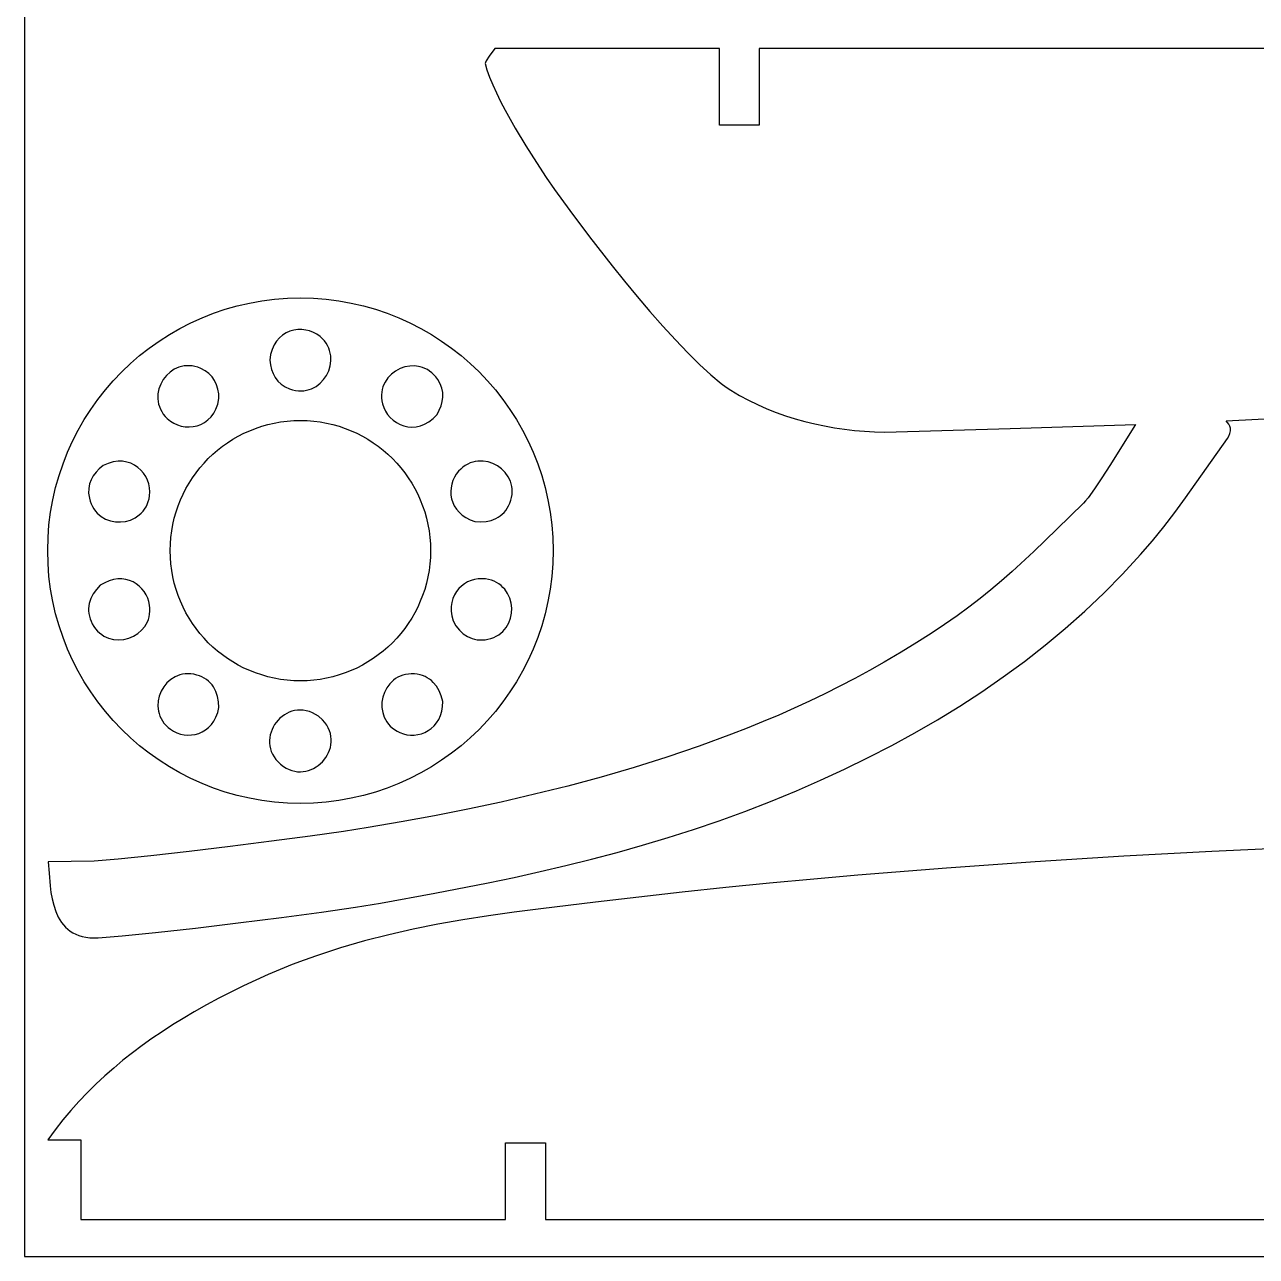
# Model space of a CAD drawing. Extents: x 378 to 958, y 20 to 900.
# Drawn here: x 378 to 458.4, y 20.1 to 100.5 of the extents above; entities that cross this region are included whole.
import ezdxf

# ---------------------------------------------------------------- set-up
doc = ezdxf.new("R2010")
doc.units = 0
doc.layers.get('0').update_dxf_attribs({"linetype": 'CONTINUOUS'})

msp = doc.modelspace()

# ---------------------------------------------------------------- linework, layer by layer
at = {"color": 0}
for p, q in [((378.0131, 900.108069), (378.0131, 20.108069)), ((378.0131, 20.108069), (958.0131, 20.108069))]:
    msp.add_line(p, q, dxfattribs=at)
at = {"color": 4}
for p, q in [((408.71227, 98.960118), (408.347395, 98.463618)), ((423.38727, 98.960418), (408.71227, 98.960118)), ((423.38707, 93.961418), (423.38727, 98.960418)), ((425.98677, 98.960418), (425.98667, 93.961518)), ((505.66297, 98.962018), (425.98677, 98.960418)), ((408.154832, 98.168793), (408.098397, 98.055117)), ((408.347395, 98.463618), (408.154832, 98.168793)), ((408.098397, 98.055117), (408.08467, 97.981218)), ((408.08467, 97.981218), (408.202845, 97.562687)), ((408.202845, 97.562687), (408.368475, 97.099498)), ((408.368475, 97.099498), (408.576095, 96.598506)), ((408.576095, 96.598506), (408.820237, 96.066565)), ((408.820237, 96.066565), (409.095436, 95.51053)), ((409.095436, 95.51053), (409.396225, 94.937253)), ((409.396225, 94.937253), (410.052707, 93.766393)), ((410.052707, 93.766393), (410.745954, 92.608818)), ((425.98667, 93.961518), (423.38707, 93.961418)), ((410.745954, 92.608818), (411.432234, 91.519359)), ((411.432234, 91.519359), (412.067816, 90.552849)), ((412.067816, 90.552849), (412.60897, 89.764118)), ((412.60897, 89.764118), (413.603193, 88.388485)), ((413.603193, 88.388485), (414.89004, 86.680229)), ((414.89004, 86.680229), (416.386823, 84.768122)), ((416.386823, 84.768122), (417.188102, 83.775864)), ((417.188102, 83.775864), (418.010857, 82.780931)), ((391.111786, 81.93963), (391.894774, 82.161974)), ((391.894774, 82.161974), (392.693056, 82.346216)), ((392.693056, 82.346216), (393.505594, 82.49132)), ((393.505594, 82.49132), (394.331353, 82.59625)), ((394.331353, 82.59625), (395.169294, 82.659968)), ((395.169294, 82.659968), (396.018382, 82.681437)), ((396.018382, 82.681437), (396.86747, 82.659968)), ((396.86747, 82.659968), (397.705412, 82.59625)), ((397.705412, 82.59625), (398.53117, 82.49132)), ((398.53117, 82.49132), (399.343708, 82.346216)), ((399.343708, 82.346216), (400.14199, 82.161974)), ((400.14199, 82.161974), (400.924978, 81.93963)), ((418.010857, 82.780931), (418.844754, 81.79942)), ((388.864949, 81.054358), (389.595837, 81.384786)), ((389.595837, 81.384786), (390.345128, 81.680222)), ((390.345128, 81.680222), (391.111786, 81.93963)), ((400.924978, 81.93963), (401.691636, 81.680222)), ((401.691636, 81.680222), (402.440927, 81.384786)), ((402.440927, 81.384786), (403.171815, 81.054358)), ((418.844754, 81.79942), (419.679455, 80.847426)), ((387.462531, 80.292677), (388.153502, 80.689977)), ((388.153502, 80.689977), (388.864949, 81.054358)), ((403.171815, 81.054358), (403.883263, 80.689977)), ((403.883263, 80.689977), (404.574233, 80.292677)), ((419.679455, 80.847426), (420.504626, 79.941046)), ((386.146168, 79.403472), (386.793074, 79.863497)), ((386.793074, 79.863497), (387.462531, 80.292677)), ((404.574233, 80.292677), (405.24369, 79.863497)), ((405.24369, 79.863497), (405.890596, 79.403472)), ((420.504626, 79.941046), (421.309931, 79.096376)), ((384.924154, 78.395037), (385.522849, 78.91364)), ((385.522849, 78.91364), (386.146168, 79.403472)), ((405.890596, 79.403472), (406.513915, 78.91364)), ((406.513915, 78.91364), (407.11261, 78.395037)), ((421.309931, 79.096376), (422.085033, 78.329512)), ((384.35112, 77.8487), (384.924154, 78.395037)), ((407.11261, 78.395037), (407.685645, 77.8487)), ((422.085033, 78.329512), (422.819598, 77.656551)), ((383.286179, 76.67697), (383.804782, 77.275665)), ((383.804782, 77.275665), (384.35112, 77.8487)), ((407.685645, 77.8487), (408.231982, 77.275665)), ((408.231982, 77.275665), (408.750585, 76.67697)), ((422.819598, 77.656551), (423.503288, 77.093587)), ((382.796347, 76.053651), (383.286179, 76.67697)), ((408.750585, 76.67697), (409.240417, 76.053651)), ((423.503288, 77.093587), (423.822826, 76.858385)), ((423.822826, 76.858385), (424.12577, 76.656718)), ((424.12577, 76.656718), (424.693859, 76.317715)), ((382.336323, 75.406745), (382.796347, 76.053651)), ((409.240417, 76.053651), (409.700442, 75.406745)), ((424.693859, 76.317715), (425.274237, 76.003679)), ((425.274237, 76.003679), (425.86598, 75.714043)), ((425.86598, 75.714043), (426.468165, 75.448242)), ((381.907142, 74.737288), (382.336323, 75.406745)), ((409.700442, 75.406745), (410.129622, 74.737288)), ((426.468165, 75.448242), (427.079868, 75.205709)), ((427.079868, 75.205709), (427.700167, 74.985877)), ((427.700167, 74.985877), (428.328138, 74.788182)), ((456.47687, 74.667218), (462.156971, 74.934158)), ((381.145461, 73.33487), (381.509843, 74.046318)), ((381.509843, 74.046318), (381.907142, 74.737288)), ((410.129622, 74.737288), (410.526922, 74.046318)), ((410.526922, 74.046318), (410.891303, 73.33487)), ((428.328138, 74.788182), (428.962857, 74.612056)), ((428.962857, 74.612056), (429.603402, 74.456934)), ((429.603402, 74.456934), (430.248849, 74.322249)), ((430.248849, 74.322249), (430.898274, 74.207435)), ((430.898274, 74.207435), (431.550756, 74.111926)), ((431.550756, 74.111926), (432.205369, 74.035156)), ((432.205369, 74.035156), (432.861191, 73.976559)), ((434.17277, 73.911618), (442.363295, 74.149256)), ((442.363295, 74.149256), (450.55277, 74.416518)), ((450.55277, 74.416518), (448.876307, 71.743256)), ((456.641432, 74.429331), (456.47687, 74.667218)), ((456.712768, 74.307204), (456.641432, 74.429331)), ((456.705695, 73.827581), (456.742176, 74.00047)), ((456.74757, 74.174418), (456.712768, 74.307204)), ((456.742176, 74.00047), (456.74757, 74.174418)), ((380.815034, 72.603983), (381.145461, 73.33487)), ((410.891303, 73.33487), (411.221731, 72.603983)), ((432.861191, 73.976559), (433.517299, 73.935569)), ((433.517299, 73.935569), (434.17277, 73.911618)), ((455.191568, 71.572803), (456.55267, 73.512318)), ((456.55267, 73.512318), (456.641426, 73.662586)), ((456.641426, 73.662586), (456.705695, 73.827581)), ((380.519598, 71.854691), (380.815034, 72.603983)), ((411.221731, 72.603983), (411.517167, 71.854691)), ((380.260189, 71.088033), (380.519598, 71.854691)), ((411.517167, 71.854691), (411.776575, 71.088033)), ((448.876307, 71.743256), (448.35854, 70.942)), ((380.037846, 70.305045), (380.260189, 71.088033)), ((411.776575, 71.088033), (411.998919, 70.305045)), ((448.35854, 70.942), (447.873512, 70.219186)), ((453.821982, 69.637693), (455.191568, 71.572803)), ((379.853603, 69.506763), (380.037846, 70.305045)), ((411.998919, 70.305045), (412.183161, 69.506763)), ((447.873512, 70.219186), (447.457322, 69.640622)), ((379.708499, 68.694225), (379.853603, 69.506763)), ((412.183161, 69.506763), (412.328265, 68.694225)), ((447.14607, 69.272118), (445.422848, 67.584931)), ((447.286322, 69.426), (447.14607, 69.272118)), ((447.457322, 69.640622), (447.286322, 69.426)), ((453.12068, 68.683152), (453.821982, 69.637693)), ((379.60357, 67.868467), (379.708499, 68.694225)), ((412.328265, 68.694225), (412.433194, 67.868467)), ((452.401265, 67.743347), (453.12068, 68.683152)), ((379.539852, 67.030525), (379.60357, 67.868467)), ((412.433194, 67.868467), (412.496912, 67.030525)), ((445.422848, 67.584931), (443.900818, 66.115657)), ((451.658405, 66.82282), (452.401265, 67.743347)), ((379.518382, 66.181437), (379.539852, 67.030525)), ((412.496912, 67.030525), (412.518382, 66.181437)), ((450.88677, 65.926118), (451.658405, 66.82282)), ((379.539852, 65.332349), (379.518382, 66.181437)), ((412.518382, 66.181437), (412.496912, 65.332349)), ((443.900818, 66.115657), (442.493142, 64.811105)), ((379.60357, 64.494408), (379.539852, 65.332349)), ((412.496912, 65.332349), (412.433194, 64.494408)), ((449.709619, 64.65124), (450.88677, 65.926118)), ((379.708499, 63.66865), (379.60357, 64.494408)), ((412.433194, 64.494408), (412.328265, 63.66865)), ((442.493142, 64.811105), (441.80505, 64.203976)), ((448.495453, 63.42294), (449.709619, 64.65124)), ((379.853603, 62.856111), (379.708499, 63.66865)), ((412.328265, 63.66865), (412.183161, 62.856111)), ((441.112982, 63.618081), (440.406085, 63.046769)), ((441.80505, 64.203976), (441.112982, 63.618081)), ((380.037846, 62.05783), (379.853603, 62.856111)), ((412.183161, 62.856111), (411.998919, 62.05783)), ((440.406085, 63.046769), (439.673502, 62.483393)), ((447.245691, 62.240127), (448.495453, 63.42294)), ((380.260189, 61.274841), (380.037846, 62.05783)), ((411.998919, 62.05783), (411.776575, 61.274841)), ((439.673502, 62.483393), (438.904381, 61.921302)), ((445.961757, 61.101711), (447.245691, 62.240127)), ((380.519598, 60.508183), (380.260189, 61.274841)), ((411.776575, 61.274841), (411.517167, 60.508183)), ((438.087865, 61.353848), (437.213101, 60.774382)), ((438.904381, 61.921302), (438.087865, 61.353848)), ((380.815034, 59.758892), (380.519598, 60.508183)), ((411.517167, 60.508183), (411.221731, 59.758892)), ((437.213101, 60.774382), (436.269233, 60.176254)), ((444.645071, 60.006599), (445.961757, 61.101711)), ((381.145461, 59.028004), (380.815034, 59.758892)), ((411.221731, 59.758892), (410.891303, 59.028004)), ((435.245408, 59.552816), (434.13077, 58.897418)), ((436.269233, 60.176254), (435.245408, 59.552816)), ((443.297056, 58.953701), (444.645071, 60.006599)), ((381.509843, 58.316557), (381.145461, 59.028004)), ((410.891303, 59.028004), (410.526922, 58.316557)), ((434.13077, 58.897418), (433.180215, 58.358704)), ((441.919131, 57.941925), (443.297056, 58.953701)), ((381.907142, 57.625586), (381.509843, 58.316557)), ((410.526922, 58.316557), (410.129622, 57.625586)), ((433.180215, 58.358704), (432.218025, 57.835922)), ((440.51272, 56.970181), (441.919131, 57.941925)), ((382.336323, 56.95613), (381.907142, 57.625586)), ((410.129622, 57.625586), (409.700442, 56.95613)), ((431.244703, 57.328778), (430.260752, 56.836977)), ((432.218025, 57.835922), (431.244703, 57.328778)), ((382.796347, 56.309223), (382.336323, 56.95613)), ((383.286179, 55.685904), (382.796347, 56.309223)), ((409.240417, 56.309223), (408.750585, 55.685904)), ((409.700442, 56.95613), (409.240417, 56.309223)), ((429.266677, 56.360226), (428.26298, 55.898229)), ((430.260752, 56.836977), (429.266677, 56.360226)), ((439.079243, 56.037377), (440.51272, 56.970181)), ((383.804782, 55.087209), (383.286179, 55.685904)), ((408.750585, 55.685904), (408.231982, 55.087209)), ((428.26298, 55.898229), (427.250167, 55.450692)), ((437.620121, 55.142422), (439.079243, 56.037377)), ((384.35112, 54.514175), (383.804782, 55.087209)), ((408.231982, 55.087209), (407.685645, 54.514175)), ((426.22874, 55.017322), (425.199203, 54.597823)), ((427.250167, 55.450692), (426.22874, 55.017322)), ((436.136777, 54.284225), (437.620121, 55.142422)), ((384.924154, 53.967838), (384.35112, 54.514175)), ((385.522849, 53.449235), (384.924154, 53.967838)), ((407.11261, 53.967838), (406.513915, 53.449235)), ((407.685645, 54.514175), (407.11261, 53.967838)), ((424.16206, 54.191902), (422.066971, 53.419614)), ((425.199203, 54.597823), (424.16206, 54.191902)), ((434.630632, 53.461695), (436.136777, 54.284225)), ((386.146168, 52.959402), (385.522849, 53.449235)), ((406.513915, 53.449235), (405.890596, 52.959402)), ((422.066971, 53.419614), (419.947502, 52.698105)), ((433.103107, 52.67374), (434.630632, 53.461695)), ((386.793074, 52.499378), (386.146168, 52.959402)), ((387.462531, 52.070197), (386.793074, 52.499378)), ((405.24369, 52.499378), (404.574233, 52.070197)), ((405.890596, 52.959402), (405.24369, 52.499378)), ((419.947502, 52.698105), (417.807682, 52.025018)), ((431.555624, 51.91927), (433.103107, 52.67374)), ((388.153502, 51.672898), (387.462531, 52.070197)), ((388.864949, 51.308516), (388.153502, 51.672898)), ((403.883263, 51.672898), (403.171815, 51.308516)), ((404.574233, 52.070197), (403.883263, 51.672898)), ((417.807682, 52.025018), (415.651542, 51.398001)), ((429.989605, 51.197193), (431.555624, 51.91927)), ((389.595837, 50.978089), (388.864949, 51.308516)), ((390.345128, 50.682653), (389.595837, 50.978089)), ((391.111786, 50.423244), (390.345128, 50.682653)), ((401.691636, 50.682653), (400.924978, 50.423244)), ((402.440927, 50.978089), (401.691636, 50.682653)), ((403.171815, 51.308516), (402.440927, 50.978089)), ((413.483111, 50.814698), (411.306418, 50.272754)), ((415.651542, 51.398001), (413.483111, 50.814698)), ((428.40647, 50.506418), (429.989605, 51.197193)), ((391.894774, 50.200901), (391.111786, 50.423244)), ((392.693056, 50.016658), (391.894774, 50.200901)), ((393.505594, 49.871554), (392.693056, 50.016658)), ((394.331353, 49.766625), (393.505594, 49.871554)), ((398.53117, 49.871554), (397.705412, 49.766625)), ((399.343708, 50.016658), (398.53117, 49.871554)), ((400.14199, 50.200901), (399.343708, 50.016658)), ((400.924978, 50.423244), (400.14199, 50.200901)), ((411.306418, 50.272754), (409.125493, 49.769815)), ((426.713713, 49.808883), (428.40647, 50.506418)), ((395.169294, 49.702907), (394.331353, 49.766625)), ((396.018382, 49.681437), (395.169294, 49.702907)), ((396.86747, 49.702907), (396.018382, 49.681437)), ((397.705412, 49.766625), (396.86747, 49.702907)), ((406.944366, 49.303527), (404.767067, 48.871534)), ((409.125493, 49.769815), (406.944366, 49.303527)), ((423.357932, 48.547185), (425.031671, 49.156776)), ((425.031671, 49.156776), (426.713713, 49.808883)), ((402.597625, 48.471483), (400.44007, 48.101018)), ((404.767067, 48.871534), (402.597625, 48.471483)), ((421.690085, 47.977201), (423.357932, 48.547185)), ((396.662528, 47.545004), (394.14049, 47.206322)), ((398.823677, 47.851547), (396.662528, 47.545004)), ((400.44007, 48.101018), (398.823677, 47.851547)), ((420.025718, 47.443914), (421.690085, 47.977201)), ((391.441432, 46.860431), (388.749223, 46.532264)), ((394.14049, 47.206322), (391.441432, 46.860431)), ((416.697772, 46.475789), (418.362417, 46.944414)), ((418.362417, 46.944414), (420.025718, 47.443914)), ((461.207172, 46.814633), (455.527071, 46.547694)), ((382.55237, 45.903418), (379.55427, 45.872018)), ((379.55427, 45.872018), (379.605132, 45.121066)), ((384.120823, 46.028826), (382.55237, 45.903418)), ((386.247731, 46.246751), (384.120823, 46.028826)), ((388.749223, 46.532264), (386.247731, 46.246751)), ((413.354799, 45.619529), (415.02937, 46.035131)), ((415.02937, 46.035131), (416.697772, 46.475789)), ((444.008703, 45.871122), (438.213697, 45.456871)), ((449.787038, 46.23396), (444.008703, 45.871122)), ((455.527071, 46.547694), (449.787038, 46.23396)), ((379.605132, 45.121066), (379.676659, 44.292251)), ((409.977503, 44.85185), (411.671647, 45.226072)), ((411.671647, 45.226072), (413.354799, 45.619529)), ((438.213697, 45.456871), (432.423651, 44.988896)), ((379.676659, 44.292251), (379.732904, 43.866618)), ((404.804994, 43.815497), (408.269954, 44.493954)), ((408.269954, 44.493954), (409.977503, 44.85185)), ((426.660194, 44.464888), (423.795196, 44.18115)), ((429.537247, 44.73404), (426.660194, 44.464888)), ((432.423651, 44.988896), (429.537247, 44.73404)), ((379.732904, 43.866618), (379.809594, 43.443085)), ((379.809594, 43.443085), (379.911822, 43.028843)), ((401.25747, 43.167418), (404.804994, 43.815497)), ((418.112182, 43.568761), (415.299572, 43.239533)), ((420.944958, 43.882537), (418.112182, 43.568761)), ((423.795196, 44.18115), (420.944958, 43.882537)), ((379.911822, 43.028843), (380.044682, 42.631081)), ((380.044682, 42.631081), (380.213267, 42.256987)), ((397.399585, 42.58415), (399.62629, 42.904474)), ((399.62629, 42.904474), (401.25747, 43.167418)), ((411.716797, 42.800117), (409.988959, 42.573023)), ((415.299572, 43.239533), (411.716797, 42.800117)), ((380.213267, 42.256987), (380.422669, 41.91375)), ((380.422669, 41.91375), (380.544269, 41.75595)), ((389.162058, 41.537415), (391.965895, 41.874768)), ((391.965895, 41.874768), (394.778929, 42.232297)), ((394.778929, 42.232297), (397.399585, 42.58415)), ((406.636593, 42.072017), (405.002549, 41.785286)), ((408.297144, 42.33246), (406.636593, 42.072017)), ((409.988959, 42.573023), (408.297144, 42.33246)), ((380.544269, 41.75595), (380.677982, 41.608559)), ((380.677982, 41.608559), (380.824447, 41.472478)), ((380.824447, 41.472478), (380.984299, 41.348604)), ((380.984299, 41.348604), (381.158176, 41.237837)), ((381.158176, 41.237837), (381.346714, 41.141074)), ((381.346714, 41.141074), (381.550549, 41.059214)), ((381.550549, 41.059214), (381.770318, 40.993157)), ((382.82147, 40.904918), (384.388271, 41.026638)), ((384.388271, 41.026638), (386.568992, 41.246087)), ((386.568992, 41.246087), (389.162058, 41.537415)), ((401.794947, 41.107321), (400.211873, 40.703268)), ((403.390253, 41.465857), (401.794947, 41.107321)), ((405.002549, 41.785286), (403.390253, 41.465857)), ((381.770318, 40.993157), (382.006658, 40.9438)), ((382.006658, 40.9438), (382.260206, 40.912042)), ((382.260206, 40.912042), (382.531597, 40.898782)), ((382.531597, 40.898782), (382.82147, 40.904918)), ((398.636273, 40.247288), (397.063389, 39.732973)), ((400.211873, 40.703268), (398.636273, 40.247288)), ((396.276479, 39.451937), (395.488463, 39.153913)), ((397.063389, 39.732973), (396.276479, 39.451937)), ((394.698747, 38.838101), (393.906736, 38.503698)), ((395.488463, 39.153913), (394.698747, 38.838101)), ((393.111835, 38.149905), (392.313451, 37.77592)), ((393.906736, 38.503698), (393.111835, 38.149905)), ((391.510987, 37.380941), (390.703849, 36.964168)), ((392.313451, 37.77592), (391.510987, 37.380941)), ((389.891442, 36.524799), (389.073172, 36.062033)), ((390.703849, 36.964168), (389.891442, 36.524799)), ((388.362448, 35.642582), (387.667879, 35.21448)), ((389.073172, 36.062033), (388.362448, 35.642582)), ((386.989248, 34.776666), (386.326338, 34.328077)), ((387.667879, 35.21448), (386.989248, 34.776666)), ((385.67893, 33.867649), (385.046808, 33.394321)), ((386.326338, 34.328077), (385.67893, 33.867649)), ((385.046808, 33.394321), (384.429753, 32.907028)), ((383.827547, 32.404708), (383.239974, 31.886299)), ((384.429753, 32.907028), (383.827547, 32.404708)), ((383.239974, 31.886299), (382.666815, 31.350736)), ((382.107852, 30.796958), (381.562869, 30.223902)), ((382.666815, 31.350736), (382.107852, 30.796958)), ((381.562869, 30.223902), (381.031647, 29.630504)), ((380.513969, 29.015702), (380.009616, 28.378433)), ((381.031647, 29.630504), (380.513969, 29.015702)), ((380.009616, 28.378433), (379.518372, 27.717633)), ((379.518372, 27.717633), (381.676772, 27.717633)), ((381.676772, 27.717633), (381.677472, 22.519233)), ((409.421572, 22.519833), (409.421072, 27.518733)), ((409.421072, 27.518733), (412.020572, 27.518733)), ((412.020572, 27.518733), (412.021072, 22.519833)), ((412.021072, 22.519833), (491.697272, 22.521433)), ((381.677472, 22.519233), (409.421572, 22.519833))]:
    msp.add_line(p, q, dxfattribs=at)
at = {"color": 7}
for p, q in [((395.33282, 80.503412), (395.088787, 80.398021)), ((395.587098, 80.573969), (395.33282, 80.503412)), ((395.847467, 80.610416), (395.587098, 80.573969)), ((396.109772, 80.613479), (395.847467, 80.610416)), ((396.369856, 80.583884), (396.109772, 80.613479)), ((396.623564, 80.522357), (396.369856, 80.583884)), ((396.866741, 80.429623), (396.623564, 80.522357)), ((397.095232, 80.306408), (396.866741, 80.429623)), ((394.459715, 79.865578), (394.298218, 79.613589)), ((394.648079, 80.079829), (394.459715, 79.865578)), ((394.859155, 80.257068), (394.648079, 80.079829)), ((395.088787, 80.398021), (394.859155, 80.257068)), ((397.304882, 80.153437), (397.095232, 80.306408)), ((397.454346, 80.015662), (397.304882, 80.153437)), ((397.585007, 79.871054), (397.454346, 80.015662)), ((397.69738, 79.720497), (397.585007, 79.871054)), ((397.79198, 79.564879), (397.69738, 79.720497)), ((394.072446, 78.993494), (394.016482, 78.623937)), ((394.167743, 79.323136), (394.072446, 78.993494)), ((394.298218, 79.613589), (394.167743, 79.323136)), ((397.869324, 79.405084), (397.79198, 79.564879)), ((397.929927, 79.242), (397.869324, 79.405084)), ((397.974305, 79.07651), (397.929927, 79.242)), ((398.002973, 78.909503), (397.974305, 79.07651)), ((398.015241, 78.574476), (398.002973, 78.909503)), ((387.786334, 78.023728), (387.509416, 77.839096)), ((388.092141, 78.159676), (387.786334, 78.023728)), ((388.254459, 78.207282), (388.092141, 78.159676)), ((388.422295, 78.240182), (388.254459, 78.207282)), ((388.595081, 78.25753), (388.422295, 78.240182)), ((388.77225, 78.258483), (388.595081, 78.25753)), ((388.953232, 78.242196), (388.77225, 78.258483)), ((389.13746, 78.207822), (388.953232, 78.242196)), ((389.324366, 78.154518), (389.13746, 78.207822)), ((389.513382, 78.081437), (389.324366, 78.154518)), ((389.804024, 77.927089), (389.513382, 78.081437)), ((394.016482, 78.623937), (394.05968, 78.309689)), ((394.05968, 78.309689), (394.132959, 78.012962)), ((397.873946, 77.925181), (397.970858, 78.244006)), ((397.970858, 78.244006), (398.015241, 78.574476)), ((402.525145, 78.06445), (402.231179, 77.907101)), ((402.83975, 78.174883), (402.525145, 78.06445)), ((403.167492, 78.235092), (402.83975, 78.174883)), ((403.500866, 78.241771), (403.167492, 78.235092)), ((403.832368, 78.191611), (403.500866, 78.241771)), ((403.995072, 78.144183), (403.832368, 78.191611)), ((404.154495, 78.081305), (403.995072, 78.144183)), ((404.309697, 78.002564), (404.154495, 78.081305)), ((387.060432, 77.350825), (386.897455, 77.060705)), ((387.265934, 77.612542), (387.060432, 77.350825)), ((387.509416, 77.839096), (387.265934, 77.612542)), ((390.05042, 77.740711), (389.804024, 77.927089)), ((390.254441, 77.525098), (390.05042, 77.740711)), ((390.417957, 77.28305), (390.254441, 77.525098)), ((390.542839, 77.017362), (390.417957, 77.28305)), ((394.132959, 78.012962), (394.238358, 77.736411)), ((394.238358, 77.736411), (394.37792, 77.482687)), ((394.37792, 77.482687), (394.553682, 77.254445)), ((394.553682, 77.254445), (394.767687, 77.054337)), ((397.309294, 77.109443), (397.53904, 77.350812)), ((397.53904, 77.350812), (397.728632, 77.625087)), ((397.728632, 77.625087), (397.873946, 77.925181)), ((401.735186, 77.464885), (401.548165, 77.186633)), ((401.965358, 77.706143), (401.735186, 77.464885)), ((402.231179, 77.907101), (401.965358, 77.706143)), ((404.459742, 77.907546), (404.309697, 78.002564)), ((404.603691, 77.795837), (404.459742, 77.907546)), ((404.740606, 77.667026), (404.603691, 77.795837)), ((404.869549, 77.520697), (404.740606, 77.667026)), ((404.989582, 77.356437), (404.869549, 77.520697)), ((405.149674, 77.072142), (404.989582, 77.356437)), ((386.717256, 76.422297), (386.709123, 76.087529)), ((386.781548, 76.748942), (386.717256, 76.422297)), ((386.897455, 77.060705), (386.781548, 76.748942)), ((390.630957, 76.730833), (390.542839, 77.017362)), ((390.684181, 76.426258), (390.630957, 76.730833)), ((390.704382, 76.106437), (390.684181, 76.426258)), ((394.767687, 77.054337), (395.021973, 76.885017)), ((395.021973, 76.885017), (395.318582, 76.749137)), ((395.318582, 76.749137), (395.512274, 76.686817)), ((395.512274, 76.686817), (395.702629, 76.644239)), ((395.702629, 76.644239), (395.889134, 76.620519)), ((395.889134, 76.620519), (396.071272, 76.61477)), ((396.071272, 76.61477), (396.248527, 76.626107)), ((396.248527, 76.626107), (396.420384, 76.653644)), ((396.420384, 76.653644), (396.586327, 76.696494)), ((396.586327, 76.696494), (396.745841, 76.753772)), ((396.745841, 76.753772), (397.04352, 76.908067)), ((397.04352, 76.908067), (397.309294, 77.109443)), ((401.333596, 76.532377), (401.318648, 76.35086)), ((401.364959, 76.707126), (401.333596, 76.532377)), ((401.4118, 76.874694), (401.364959, 76.707126)), ((401.473182, 77.034667), (401.4118, 76.874694)), ((401.548165, 77.186633), (401.473182, 77.034667)), ((405.255884, 76.785686), (405.149674, 77.072142)), ((405.311415, 76.498008), (405.255884, 76.785686)), ((405.31947, 76.21005), (405.311415, 76.498008)), ((386.709123, 76.087529), (386.727536, 75.919212)), ((386.727536, 75.919212), (386.761694, 75.7514)), ((386.761694, 75.7514), (386.812164, 75.584936)), ((390.508671, 75.42904), (390.624715, 75.74728)), ((390.624715, 75.74728), (390.704382, 76.106437)), ((401.318648, 76.35086), (401.321055, 76.162989)), ((401.321055, 76.162989), (401.341754, 75.969177)), ((401.341754, 75.969177), (401.381682, 75.769837)), ((401.381682, 75.769837), (401.461338, 75.522887)), ((405.090805, 75.353905), (405.205962, 75.637058)), ((405.205962, 75.637058), (405.283251, 75.922753)), ((405.283251, 75.922753), (405.31947, 76.21005)), ((386.812164, 75.584936), (386.879515, 75.420667)), ((386.879515, 75.420667), (386.964313, 75.259438)), ((386.964313, 75.259438), (387.067129, 75.102093)), ((387.067129, 75.102093), (387.188529, 74.949478)), ((387.188529, 74.949478), (387.329082, 74.802437)), ((387.329082, 74.802437), (387.529793, 74.635499)), ((389.982719, 74.711471), (390.183629, 74.91197)), ((390.183629, 74.91197), (390.360294, 75.150881)), ((390.360294, 75.150881), (390.508671, 75.42904)), ((401.461338, 75.522887), (401.573737, 75.28892)), ((401.573737, 75.28892), (401.715943, 75.070967)), ((401.715943, 75.070967), (401.885018, 74.872061)), ((401.885018, 74.872061), (402.078027, 74.695232)), ((404.407644, 74.597456), (404.678496, 74.808135)), ((404.678496, 74.808135), (404.940982, 75.074237)), ((404.940982, 75.074237), (405.090805, 75.353905)), ((387.529793, 74.635499), (387.75074, 74.497789)), ((387.75074, 74.497789), (387.987882, 74.390144)), ((387.987882, 74.390144), (388.237173, 74.313398)), ((388.237173, 74.313398), (388.49457, 74.268386)), ((388.49457, 74.268386), (388.756029, 74.255942)), ((388.756029, 74.255942), (389.017506, 74.276902)), ((389.017506, 74.276902), (389.274957, 74.3321)), ((389.274957, 74.3321), (389.524339, 74.422371)), ((389.524339, 74.422371), (389.761608, 74.54855)), ((389.761608, 74.54855), (389.982719, 74.711471)), ((392.333289, 73.843241), (392.709807, 74.013462)), ((392.709807, 74.013462), (393.095805, 74.165657)), ((393.095805, 74.165657), (393.49075, 74.299292)), ((393.49075, 74.299292), (393.894106, 74.413833)), ((393.894106, 74.413833), (394.305341, 74.508747)), ((394.305341, 74.508747), (394.723921, 74.583498)), ((394.723921, 74.583498), (395.14931, 74.637552)), ((395.14931, 74.637552), (395.580975, 74.670377)), ((395.580975, 74.670377), (396.018382, 74.681437)), ((396.018382, 74.681437), (396.455789, 74.670377)), ((396.455789, 74.670377), (396.887454, 74.637552)), ((396.887454, 74.637552), (397.312844, 74.583498)), ((397.312844, 74.583498), (397.731423, 74.508747)), ((397.731423, 74.508747), (398.142658, 74.413833)), ((398.142658, 74.413833), (398.546015, 74.299292)), ((398.546015, 74.299292), (398.940959, 74.165657)), ((398.940959, 74.165657), (399.326957, 74.013462)), ((399.326957, 74.013462), (399.703475, 73.843241)), ((402.078027, 74.695232), (402.292034, 74.543512)), ((402.292034, 74.543512), (402.524102, 74.419932)), ((402.524102, 74.419932), (402.771295, 74.327525)), ((402.771295, 74.327525), (403.030676, 74.269321)), ((403.030676, 74.269321), (403.29931, 74.248352)), ((403.29931, 74.248352), (403.57426, 74.267649)), ((403.57426, 74.267649), (403.85259, 74.330245)), ((403.85259, 74.330245), (404.131363, 74.43917)), ((404.131363, 74.43917), (404.407644, 74.597456)), ((390.932705, 72.992782), (391.26596, 73.229765)), ((391.26596, 73.229765), (391.610832, 73.450859)), ((391.610832, 73.450859), (391.966786, 73.655529)), ((391.966786, 73.655529), (392.333289, 73.843241)), ((399.703475, 73.843241), (400.069978, 73.655529)), ((400.069978, 73.655529), (400.425932, 73.450859)), ((400.425932, 73.450859), (400.770804, 73.229765)), ((400.770804, 73.229765), (401.104059, 72.992782)), ((390.007982, 72.191837), (390.303182, 72.473284)), ((390.303182, 72.473284), (390.611601, 72.740444)), ((390.611601, 72.740444), (390.932705, 72.992782)), ((401.104059, 72.992782), (401.425163, 72.740444)), ((401.425163, 72.740444), (401.733582, 72.473284)), ((401.733582, 72.473284), (402.028782, 72.191837)), ((383.137382, 71.732337), (382.890474, 71.528069)), ((383.474912, 71.878992), (383.137382, 71.732337)), ((383.800683, 71.972154), (383.474912, 71.878992)), ((384.112998, 72.015589), (383.800683, 71.972154)), ((384.410159, 72.013062), (384.112998, 72.015589)), ((384.690469, 71.968338), (384.410159, 72.013062)), ((384.95223, 71.885183), (384.690469, 71.968338)), ((385.193746, 71.76736), (384.95223, 71.885183)), ((385.41332, 71.618637), (385.193746, 71.76736)), ((385.609253, 71.442778), (385.41332, 71.618637)), ((389.207037, 71.267114), (389.459375, 71.588218)), ((389.459375, 71.588218), (389.726535, 71.896637)), ((389.726535, 71.896637), (390.007982, 72.191837)), ((402.028782, 72.191837), (402.310229, 71.896637)), ((402.310229, 71.896637), (402.577389, 71.588218)), ((402.577389, 71.588218), (402.829727, 71.267114)), ((406.635386, 71.637208), (406.487216, 71.510497)), ((406.789017, 71.745415), (406.635386, 71.637208)), ((406.947235, 71.835662), (406.789017, 71.745415)), ((407.109168, 71.908495), (406.947235, 71.835662)), ((407.27394, 71.964456), (407.109168, 71.908495)), ((407.440677, 72.004091), (407.27394, 71.964456)), ((407.608507, 72.027945), (407.440677, 72.004091)), ((407.943947, 72.030485), (407.608507, 72.027945)), ((408.273266, 71.976433), (407.943947, 72.030485)), ((408.589475, 71.870144), (408.273266, 71.976433)), ((408.885582, 71.715975), (408.589475, 71.870144)), ((409.154595, 71.518281), (408.885582, 71.715975)), ((382.353795, 70.809162), (382.2541, 70.534605)), ((382.495325, 71.066348), (382.353795, 70.809162)), ((382.675337, 71.306028), (382.495325, 71.066348)), ((382.890474, 71.528069), (382.675337, 71.306028)), ((385.779848, 71.243548), (385.609253, 71.442778)), ((385.923408, 71.024713), (385.779848, 71.243548)), ((386.038237, 70.790037), (385.923408, 71.024713)), ((386.122636, 70.543287), (386.038237, 70.790037)), ((388.74896, 70.588987), (388.970054, 70.933859)), ((388.970054, 70.933859), (389.207037, 71.267114)), ((402.829727, 71.267114), (403.06671, 70.933859)), ((403.06671, 70.933859), (403.287804, 70.588987)), ((406.073486, 70.970991), (405.974963, 70.752896)), ((406.197267, 71.175934), (406.073486, 70.970991)), ((406.345382, 71.364737), (406.197267, 71.175934)), ((406.487216, 71.510497), (406.345382, 71.364737)), ((409.389523, 71.281418), (409.154595, 71.518281)), ((409.583374, 71.009743), (409.389523, 71.281418)), ((409.729157, 70.707611), (409.583374, 71.009743)), ((382.199596, 70.242809), (382.193639, 69.933909)), ((382.2541, 70.534605), (382.199596, 70.242809)), ((386.174908, 70.288226), (386.122636, 70.543287)), ((386.193356, 70.028621), (386.174908, 70.288226)), ((386.176282, 69.768237), (386.193356, 70.028621)), ((388.356578, 69.86653), (388.54429, 70.233033)), ((388.54429, 70.233033), (388.74896, 70.588987)), ((403.287804, 70.588987), (403.492474, 70.233033)), ((403.492474, 70.233033), (403.680186, 69.86653)), ((405.857383, 70.289199), (405.840171, 70.049572)), ((405.840171, 70.049572), (405.851909, 69.808743)), ((405.902621, 70.524636), (405.857383, 70.289199)), ((405.974963, 70.752896), (405.902621, 70.524636)), ((409.781838, 70.546485), (409.729157, 70.707611)), ((409.819881, 70.379378), (409.781838, 70.546485)), ((409.842411, 70.206835), (409.819881, 70.379378)), ((409.837437, 69.84762), (409.848554, 70.029401)), ((409.848554, 70.029401), (409.842411, 70.206835)), ((382.193639, 69.933909), (382.239582, 69.608037)), ((382.239582, 69.608037), (382.291569, 69.412151)), ((382.291569, 69.412151), (382.358313, 69.229598)), ((382.358313, 69.229598), (382.438798, 69.060342)), ((385.940362, 69.041205), (386.020957, 69.204566)), ((386.020957, 69.204566), (386.08782, 69.380217)), ((386.08782, 69.380217), (386.139935, 69.56812)), ((386.139935, 69.56812), (386.176282, 69.768237)), ((388.034162, 69.104014), (388.186357, 69.490012)), ((388.186357, 69.490012), (388.356578, 69.86653)), ((403.680186, 69.86653), (403.850407, 69.490012)), ((403.850407, 69.490012), (404.002602, 69.104014)), ((405.851909, 69.808743), (405.89352, 69.5697)), ((405.89352, 69.5697), (405.965926, 69.335429)), ((405.965926, 69.335429), (406.070051, 69.10892)), ((409.614184, 69.111343), (409.691782, 69.281637)), ((409.691782, 69.281637), (409.759925, 69.473193)), ((409.759925, 69.473193), (409.808185, 69.662035)), ((409.808185, 69.662035), (409.837437, 69.84762)), ((382.438798, 69.060342), (382.532006, 68.904346)), ((382.532006, 68.904346), (382.636918, 68.761571)), ((382.636918, 68.761571), (382.752519, 68.63198)), ((382.752519, 68.63198), (382.87779, 68.515537)), ((382.87779, 68.515537), (383.011713, 68.412204)), ((383.011713, 68.412204), (383.301449, 68.244719)), ((385.225403, 68.321206), (385.501013, 68.511401)), ((385.501013, 68.511401), (385.626361, 68.625232)), ((385.626361, 68.625232), (385.742046, 68.751501)), ((385.742046, 68.751501), (385.847052, 68.890171)), ((385.847052, 68.890171), (385.940362, 69.041205)), ((387.785986, 68.305713), (387.900527, 68.70907)), ((387.900527, 68.70907), (388.034162, 69.104014)), ((404.002602, 69.104014), (404.136237, 68.70907)), ((404.136237, 68.70907), (404.250778, 68.305713)), ((406.070051, 69.10892), (406.206818, 68.893158)), ((406.206818, 68.893158), (406.377149, 68.691133)), ((406.377149, 68.691133), (406.581968, 68.50583)), ((406.581968, 68.50583), (406.822198, 68.340238)), ((408.933797, 68.35885), (409.07013, 68.452424)), ((409.07013, 68.452424), (409.197992, 68.558677)), ((409.197992, 68.558677), (409.316856, 68.677653)), ((409.316856, 68.677653), (409.426194, 68.809393)), ((409.426194, 68.809393), (409.525479, 68.953942)), ((409.525479, 68.953942), (409.614184, 69.111343)), ((383.301449, 68.244719), (383.613587, 68.129226)), ((383.613587, 68.129226), (383.939986, 68.065428)), ((383.939986, 68.065428), (384.272507, 68.053025)), ((384.272507, 68.053025), (384.60301, 68.091719)), ((384.60301, 68.091719), (384.923356, 68.181212)), ((384.923356, 68.181212), (385.225403, 68.321206)), ((387.616322, 67.475899), (387.691073, 67.894478)), ((387.691073, 67.894478), (387.785986, 68.305713)), ((404.250778, 68.305713), (404.345691, 67.894478)), ((404.345691, 67.894478), (404.420443, 67.475899)), ((406.822198, 68.340238), (407.098762, 68.197345)), ((407.098762, 68.197345), (407.412582, 68.080137)), ((407.412582, 68.080137), (407.786556, 68.055229)), ((407.786556, 68.055229), (408.143515, 68.079659)), ((408.143515, 68.079659), (408.479242, 68.153772)), ((408.479242, 68.153772), (408.78952, 68.277912)), ((408.78952, 68.277912), (408.933797, 68.35885)), ((387.529442, 66.618844), (387.562267, 67.050509)), ((387.562267, 67.050509), (387.616322, 67.475899)), ((404.420443, 67.475899), (404.474497, 67.050509)), ((404.474497, 67.050509), (404.507322, 66.618844)), ((387.518382, 66.181437), (387.529442, 66.618844)), ((387.529442, 65.74403), (387.518382, 66.181437)), ((404.507322, 66.618844), (404.518382, 66.181437)), ((404.518382, 66.181437), (404.507322, 65.74403)), ((387.562267, 65.312365), (387.529442, 65.74403)), ((387.616322, 64.886976), (387.562267, 65.312365)), ((404.474497, 65.312365), (404.420443, 64.886976)), ((404.507322, 65.74403), (404.474497, 65.312365)), ((387.691073, 64.468397), (387.616322, 64.886976)), ((387.785986, 64.057162), (387.691073, 64.468397)), ((404.345691, 64.468397), (404.250778, 64.057162)), ((404.420443, 64.886976), (404.345691, 64.468397)), ((407.8663, 64.35142), (407.627352, 64.339351)), ((408.105082, 64.334037), (407.8663, 64.35142)), ((382.695967, 63.646427), (382.489382, 63.356397)), ((382.950782, 63.918937), (382.695967, 63.646427)), ((383.245345, 64.089704), (382.950782, 63.918937)), ((383.535636, 64.214059), (383.245345, 64.089704)), ((383.819914, 64.294744), (383.535636, 64.214059)), ((384.096438, 64.334503), (383.819914, 64.294744)), ((384.363468, 64.336079), (384.096438, 64.334503)), ((384.619263, 64.302214), (384.363468, 64.336079)), ((384.862081, 64.235653), (384.619263, 64.302214)), ((385.090182, 64.139137), (384.862081, 64.235653)), ((385.301826, 64.015411), (385.090182, 64.139137)), ((385.49527, 63.867216), (385.301826, 64.015411)), ((385.668776, 63.697297), (385.49527, 63.867216)), ((385.820601, 63.508397), (385.668776, 63.697297)), ((387.900527, 63.653805), (387.785986, 64.057162)), ((388.034162, 63.25886), (387.900527, 63.653805)), ((404.136237, 63.653805), (404.002602, 63.25886)), ((404.250778, 64.057162), (404.136237, 63.653805)), ((406.362332, 63.700537), (406.208295, 63.50835)), ((406.537721, 63.869784), (406.362332, 63.700537)), ((406.731387, 64.015159), (406.537721, 63.869784)), ((406.940257, 64.135734), (406.731387, 64.015159)), ((407.161257, 64.230578), (406.940257, 64.135734)), ((407.391314, 64.29876), (407.161257, 64.230578)), ((407.627352, 64.339351), (407.391314, 64.29876)), ((408.305217, 64.297681), (408.105082, 64.334037)), ((408.493133, 64.245559), (408.305217, 64.297681)), ((408.668794, 64.178689), (408.493133, 64.245559)), ((408.832163, 64.098088), (408.668794, 64.178689)), ((408.983203, 64.004774), (408.832163, 64.098088)), ((409.121876, 63.899765), (408.983203, 64.004774)), ((409.248145, 63.784077), (409.121876, 63.899765)), ((409.361974, 63.658728), (409.248145, 63.784077)), ((409.552162, 63.383117), (409.361974, 63.658728)), ((382.233107, 62.734737), (382.18952, 62.408588)), ((382.334078, 63.051587), (382.233107, 62.734737)), ((382.489382, 63.356397), (382.334078, 63.051587)), ((385.949005, 63.303257), (385.820601, 63.508397)), ((386.052247, 63.084622), (385.949005, 63.303257)), ((386.128586, 62.855234), (386.052247, 63.084622)), ((386.176282, 62.617837), (386.128586, 62.855234)), ((388.186357, 62.872862), (388.034162, 63.25886)), ((388.356578, 62.496345), (388.186357, 62.872862)), ((403.850407, 62.872862), (403.680186, 62.496345)), ((404.002602, 63.25886), (403.850407, 62.872862)), ((405.905032, 62.803447), (405.86714, 62.528799)), ((405.976571, 63.058875), (405.905032, 62.803447)), ((406.078684, 63.294152), (405.976571, 63.058875)), ((406.208295, 63.50835), (406.078684, 63.294152)), ((409.692142, 63.081072), (409.552162, 63.383117)), ((409.781619, 62.760732), (409.692142, 63.081072)), ((409.820295, 62.430237), (409.781619, 62.760732)), ((382.18952, 62.408588), (382.1902, 62.242881)), ((382.1902, 62.242881), (382.20637, 62.075878)), ((382.20637, 62.075878), (382.238411, 61.907919)), ((386.143395, 61.860951), (386.177222, 62.038507)), ((386.194628, 62.417263), (386.176282, 62.617837)), ((386.177222, 62.038507), (386.194621, 62.224048)), ((386.194621, 62.224048), (386.194628, 62.417263)), ((388.54429, 62.129841), (388.356578, 62.496345)), ((388.74896, 61.773887), (388.54429, 62.129841)), ((403.492474, 62.129841), (403.287804, 61.773887)), ((403.680186, 62.496345), (403.492474, 62.129841)), ((405.86714, 62.528799), (405.865968, 62.235861)), ((405.865968, 62.235861), (405.904591, 61.925564)), ((409.744058, 61.77134), (409.807873, 62.097727)), ((409.807873, 62.097727), (409.820295, 62.430237)), ((382.238411, 61.907919), (382.286706, 61.739348)), ((382.286706, 61.739348), (382.351636, 61.570506)), ((382.351636, 61.570506), (382.433582, 61.401737)), ((382.433582, 61.401737), (382.536672, 61.228677)), ((382.536672, 61.228677), (382.650281, 61.072362)), ((385.649322, 60.980833), (385.863046, 61.23684)), ((385.863046, 61.23684), (385.952964, 61.379325)), ((385.952964, 61.379325), (386.030303, 61.531047)), ((386.030303, 61.531047), (386.094101, 61.691693)), ((386.094101, 61.691693), (386.143395, 61.860951)), ((388.970054, 61.429015), (388.74896, 61.773887)), ((389.207037, 61.09576), (388.970054, 61.429015)), ((403.06671, 61.429015), (402.829727, 61.09576)), ((403.287804, 61.773887), (403.06671, 61.429015)), ((405.904591, 61.925564), (405.986082, 61.598837)), ((405.986082, 61.598837), (406.176921, 61.276032)), ((406.176921, 61.276032), (406.398837, 60.995192)), ((409.357724, 61.035581), (409.461059, 61.169497)), ((409.461059, 61.169497), (409.628552, 61.459217)), ((409.628552, 61.459217), (409.744058, 61.77134)), ((382.650281, 61.072362), (382.773446, 60.93248)), ((382.773446, 60.93248), (382.905205, 60.808717)), ((382.905205, 60.808717), (383.044597, 60.700762)), ((383.044597, 60.700762), (383.190657, 60.608301)), ((383.190657, 60.608301), (383.342425, 60.531021)), ((383.342425, 60.531021), (383.498937, 60.468609)), ((383.498937, 60.468609), (383.822345, 60.38714)), ((383.822345, 60.38714), (384.153182, 60.36139)), ((384.153182, 60.36139), (384.483748, 60.388857)), ((384.483748, 60.388857), (384.806345, 60.467037)), ((384.806345, 60.467037), (385.113272, 60.593429)), ((385.113272, 60.593429), (385.396831, 60.765528)), ((385.396831, 60.765528), (385.649322, 60.980833)), ((389.459375, 60.774656), (389.207037, 61.09576)), ((389.726535, 60.466237), (389.459375, 60.774656)), ((390.007982, 60.171037), (389.726535, 60.466237)), ((402.310229, 60.466237), (402.028782, 60.171037)), ((402.577389, 60.774656), (402.310229, 60.466237)), ((402.829727, 61.09576), (402.577389, 60.774656)), ((406.398837, 60.995192), (406.649728, 60.759997)), ((406.649728, 60.759997), (406.927495, 60.574125)), ((406.927495, 60.574125), (407.075799, 60.500834)), ((407.075799, 60.500834), (407.230034, 60.441254)), ((407.230034, 60.441254), (407.389938, 60.395844)), ((407.389938, 60.395844), (407.555246, 60.365064)), ((407.555246, 60.365064), (407.725698, 60.349373)), ((407.725698, 60.349373), (407.901029, 60.349232)), ((407.901029, 60.349232), (408.080978, 60.3651)), ((408.080978, 60.3651), (408.265282, 60.397437)), ((408.265282, 60.397437), (408.461151, 60.449415)), ((408.461151, 60.449415), (408.64369, 60.51615)), ((408.64369, 60.51615), (408.812935, 60.596625)), ((408.812935, 60.596625), (408.968924, 60.689824)), ((408.968924, 60.689824), (409.111694, 60.794727)), ((409.111694, 60.794727), (409.241282, 60.910319)), ((409.241282, 60.910319), (409.357724, 61.035581)), ((390.303182, 59.88959), (390.007982, 60.171037)), ((390.611601, 59.622431), (390.303182, 59.88959)), ((390.932705, 59.370092), (390.611601, 59.622431)), ((401.425163, 59.622431), (401.104059, 59.370092)), ((401.733582, 59.88959), (401.425163, 59.622431)), ((402.028782, 60.171037), (401.733582, 59.88959)), ((391.26596, 59.133109), (390.932705, 59.370092)), ((391.610832, 58.912015), (391.26596, 59.133109)), ((391.966786, 58.707345), (391.610832, 58.912015)), ((400.425932, 58.912015), (400.069978, 58.707345)), ((400.770804, 59.133109), (400.425932, 58.912015)), ((401.104059, 59.370092), (400.770804, 59.133109)), ((387.833501, 57.94192), (387.550163, 57.765174)), ((387.987233, 58.011507), (387.833501, 57.94192)), ((388.148416, 58.067355), (387.987233, 58.011507)), ((388.316604, 58.108554), (388.148416, 58.067355)), ((388.491354, 58.134194), (388.316604, 58.108554)), ((388.672221, 58.143362), (388.491354, 58.134194)), ((388.858761, 58.13515), (388.672221, 58.143362)), ((389.050529, 58.108645), (388.858761, 58.13515)), ((389.247082, 58.062937), (389.050529, 58.108645)), ((389.425309, 58.005059), (389.247082, 58.062937)), ((389.591887, 57.934747), (389.425309, 58.005059)), ((389.746816, 57.852525), (389.591887, 57.934747)), ((392.333289, 58.519633), (391.966786, 58.707345)), ((392.709807, 58.349412), (392.333289, 58.519633)), ((393.095805, 58.197217), (392.709807, 58.349412)), ((393.49075, 58.063582), (393.095805, 58.197217)), ((393.894106, 57.949041), (393.49075, 58.063582)), ((394.305341, 57.854128), (393.894106, 57.949041)), ((398.142658, 57.949041), (397.731423, 57.854128)), ((398.546015, 58.063582), (398.142658, 57.949041)), ((398.940959, 58.197217), (398.546015, 58.063582)), ((399.326957, 58.349412), (398.940959, 58.197217)), ((399.703475, 58.519633), (399.326957, 58.349412)), ((400.069978, 58.707345), (399.703475, 58.519633)), ((402.382742, 57.913416), (402.235559, 57.825582)), ((402.539892, 57.988178), (402.382742, 57.913416)), ((402.706762, 58.048869), (402.539892, 57.988178)), ((402.883103, 58.094489), (402.706762, 58.048869)), ((403.068669, 58.124041), (402.883103, 58.094489)), ((403.263211, 58.136523), (403.068669, 58.124041)), ((403.466482, 58.130937), (403.263211, 58.136523)), ((403.652419, 58.109782), (403.466482, 58.130937)), ((403.829522, 58.074071), (403.652419, 58.109782)), ((403.99767, 58.024322), (403.829522, 58.074071)), ((404.156743, 57.961048), (403.99767, 58.024322)), ((404.306618, 57.884766), (404.156743, 57.961048)), ((387.092437, 57.28689), (386.925157, 56.999925)), ((387.301957, 57.544402), (387.092437, 57.28689)), ((387.550163, 57.765174), (387.301957, 57.544402)), ((389.890093, 57.758915), (389.746816, 57.852525)), ((390.021716, 57.654441), (389.890093, 57.758915)), ((390.141684, 57.539626), (390.021716, 57.654441)), ((390.249994, 57.414992), (390.141684, 57.539626)), ((390.346645, 57.281062), (390.249994, 57.414992)), ((390.50496, 56.987408), (390.346645, 57.281062)), ((394.723921, 57.779377), (394.305341, 57.854128)), ((395.14931, 57.725322), (394.723921, 57.779377)), ((395.580975, 57.692497), (395.14931, 57.725322)), ((396.018382, 57.681437), (395.580975, 57.692497)), ((396.455789, 57.692497), (396.018382, 57.681437)), ((396.887454, 57.725322), (396.455789, 57.692497)), ((397.312844, 57.779377), (396.887454, 57.725322)), ((397.731423, 57.854128), (397.312844, 57.779377)), ((401.657811, 57.225317), (401.505145, 56.928687)), ((401.856286, 57.493645), (401.657811, 57.225317)), ((402.09859, 57.725676), (401.856286, 57.493645)), ((402.235559, 57.825582), (402.09859, 57.725676)), ((404.447174, 57.795991), (404.306618, 57.884766)), ((404.57829, 57.695239), (404.447174, 57.795991)), ((404.699845, 57.583025), (404.57829, 57.695239)), ((404.913782, 57.326272), (404.699845, 57.583025)), ((405.088015, 57.029858), (404.913782, 57.326272)), ((386.731535, 56.366774), (386.712302, 56.035161)), ((386.803672, 56.690791), (386.731535, 56.366774)), ((386.925157, 56.999925), (386.803672, 56.690791)), ((390.616615, 56.662847), (390.50496, 56.987408)), ((390.681594, 56.311562), (390.616615, 56.662847)), ((390.699882, 55.937737), (390.681594, 56.311562)), ((401.40027, 56.61175), (401.345165, 56.282499)), ((401.505145, 56.928687), (401.40027, 56.61175)), ((405.221572, 56.697905), (405.088015, 57.029858)), ((405.313482, 56.334537), (405.221572, 56.697905)), ((405.298954, 55.999857), (405.313482, 56.334537)), ((386.712302, 56.035161), (386.749526, 55.703236)), ((386.749526, 55.703236), (386.79042, 55.539433)), ((386.79042, 55.539433), (386.846762, 55.378285)), ((390.507759, 55.31617), (390.618999, 55.609581)), ((390.618999, 55.609581), (390.699882, 55.937737)), ((395.127945, 55.557082), (394.971725, 55.464561)), ((395.292246, 55.634958), (395.127945, 55.557082)), ((395.463859, 55.697086), (395.292246, 55.634958)), ((395.642015, 55.742368), (395.463859, 55.697086)), ((395.825945, 55.769704), (395.642015, 55.742368)), ((396.014882, 55.777993), (395.825945, 55.769704)), ((396.208056, 55.766135), (396.014882, 55.777993)), ((396.404698, 55.733029), (396.208056, 55.766135)), ((396.60404, 55.677577), (396.404698, 55.733029)), ((396.805314, 55.598678), (396.60404, 55.677577)), ((397.007751, 55.495231), (396.805314, 55.598678)), ((401.345165, 56.282499), (401.341811, 55.94893)), ((401.341811, 55.94893), (401.39219, 55.619038)), ((401.39219, 55.619038), (401.498281, 55.300817)), ((405.165219, 55.413029), (405.248491, 55.692673)), ((405.248491, 55.692673), (405.298954, 55.999857)), ((386.846762, 55.378285), (386.918995, 55.220702)), ((386.918995, 55.220702), (387.007563, 55.067595)), ((387.007563, 55.067595), (387.112912, 54.919874)), ((387.112912, 54.919874), (387.235485, 54.77845)), ((387.235485, 54.77845), (387.375727, 54.644234)), ((390.023522, 54.638368), (390.206857, 54.831168)), ((390.206857, 54.831168), (390.369324, 55.056901)), ((390.369324, 55.056901), (390.507759, 55.31617)), ((394.338731, 54.82076), (394.247134, 54.663462)), ((394.44302, 54.970012), (394.338731, 54.82076)), ((394.559232, 55.110118), (394.44302, 54.970012)), ((394.6866, 55.239979), (394.559232, 55.110118)), ((394.824353, 55.358493), (394.6866, 55.239979)), ((394.971725, 55.464561), (394.824353, 55.358493)), ((397.210582, 55.366137), (397.007751, 55.495231)), ((397.470982, 55.134337), (397.210582, 55.366137)), ((397.618832, 54.962108), (397.470982, 55.134337)), ((397.742656, 54.785654), (397.618832, 54.962108)), ((397.843348, 54.605924), (397.742656, 54.785654)), ((401.498281, 55.300817), (401.572837, 55.148581)), ((401.572837, 55.148581), (401.662065, 55.002262)), ((401.662065, 55.002262), (401.766211, 54.862857)), ((401.766211, 54.862857), (401.885523, 54.731367)), ((401.885523, 54.731367), (402.020248, 54.60879)), ((404.56656, 54.570771), (404.749808, 54.739797)), ((404.749808, 54.739797), (404.912751, 54.936546)), ((404.912751, 54.936546), (405.052263, 55.160972)), ((405.052263, 55.160972), (405.165219, 55.413029)), ((387.375727, 54.644234), (387.534082, 54.518137)), ((387.534082, 54.518137), (387.738223, 54.388595)), ((387.738223, 54.388595), (387.956287, 54.285333)), ((387.956287, 54.285333), (388.185111, 54.208956)), ((388.185111, 54.208956), (388.421532, 54.160068)), ((388.421532, 54.160068), (388.662388, 54.139276)), ((388.662388, 54.139276), (388.904515, 54.147183)), ((388.904515, 54.147183), (389.144751, 54.184393)), ((389.144751, 54.184393), (389.379932, 54.251512)), ((389.379932, 54.251512), (389.606896, 54.349145)), ((389.606896, 54.349145), (389.822481, 54.477895)), ((389.822481, 54.477895), (390.023522, 54.638368)), ((394.02304, 53.975815), (394.006433, 53.794789)), ((394.056182, 54.154295), (394.02304, 53.975815)), ((394.105091, 54.329129), (394.056182, 54.154295)), ((394.168998, 54.499219), (394.105091, 54.329129)), ((394.247134, 54.663462), (394.168998, 54.499219)), ((397.921804, 54.423865), (397.843348, 54.605924)), ((397.978921, 54.240428), (397.921804, 54.423865)), ((398.015594, 54.056559), (397.978921, 54.240428)), ((398.032719, 53.873209), (398.015594, 54.056559)), ((402.020248, 54.60879), (402.170635, 54.496127)), ((402.170635, 54.496127), (402.33693, 54.394376)), ((402.33693, 54.394376), (402.519382, 54.304537)), ((402.519382, 54.304537), (402.744707, 54.222018)), ((402.744707, 54.222018), (402.977861, 54.16763)), ((402.977861, 54.16763), (403.215718, 54.141327)), ((403.215718, 54.141327), (403.455151, 54.143065)), ((403.455151, 54.143065), (403.693035, 54.172798)), ((403.693035, 54.172798), (403.926244, 54.230481)), ((403.926244, 54.230481), (404.151652, 54.316067)), ((404.151652, 54.316067), (404.366132, 54.429512)), ((404.366132, 54.429512), (404.56656, 54.570771)), ((394.006433, 53.794789), (394.007131, 53.612318)), ((394.007131, 53.612318), (394.0259, 53.429503)), ((394.0259, 53.429503), (394.063511, 53.247442)), ((394.063511, 53.247442), (394.120731, 53.067236)), ((397.856474, 52.997428), (397.923653, 53.163959)), ((397.923653, 53.163959), (397.975763, 53.335751)), ((397.975763, 53.335751), (398.011907, 53.511856)), ((398.011907, 53.511856), (398.031191, 53.691325)), ((398.031191, 53.691325), (398.032719, 53.873209)), ((394.120731, 53.067236), (394.19833, 52.889986)), ((394.19833, 52.889986), (394.297076, 52.71679)), ((394.297076, 52.71679), (394.417738, 52.54875)), ((394.417738, 52.54875), (394.561084, 52.386966)), ((394.561084, 52.386966), (394.727882, 52.232537)), ((397.187112, 52.161848), (397.454982, 52.402887)), ((397.454982, 52.402887), (397.680492, 52.683943)), ((397.680492, 52.683943), (397.775122, 52.837106)), ((397.775122, 52.837106), (397.856474, 52.997428)), ((394.727882, 52.232537), (394.908329, 52.094633)), ((394.908329, 52.094633), (395.091622, 51.980962)), ((395.091622, 51.980962), (395.276867, 51.890577)), ((395.276867, 51.890577), (395.463166, 51.822528)), ((395.463166, 51.822528), (395.649625, 51.775867)), ((395.649625, 51.775867), (395.835347, 51.749645)), ((395.835347, 51.749645), (396.019436, 51.742914)), ((396.019436, 51.742914), (396.200998, 51.754725)), ((396.200998, 51.754725), (396.379135, 51.784129)), ((396.379135, 51.784129), (396.552953, 51.830178)), ((396.552953, 51.830178), (396.721556, 51.891923)), ((396.721556, 51.891923), (396.884047, 51.968415)), ((396.884047, 51.968415), (397.039531, 52.058707)), ((397.039531, 52.058707), (397.187112, 52.161848))]:
    msp.add_line(p, q, dxfattribs=at)

doc.saveas('drawing.dxf')
